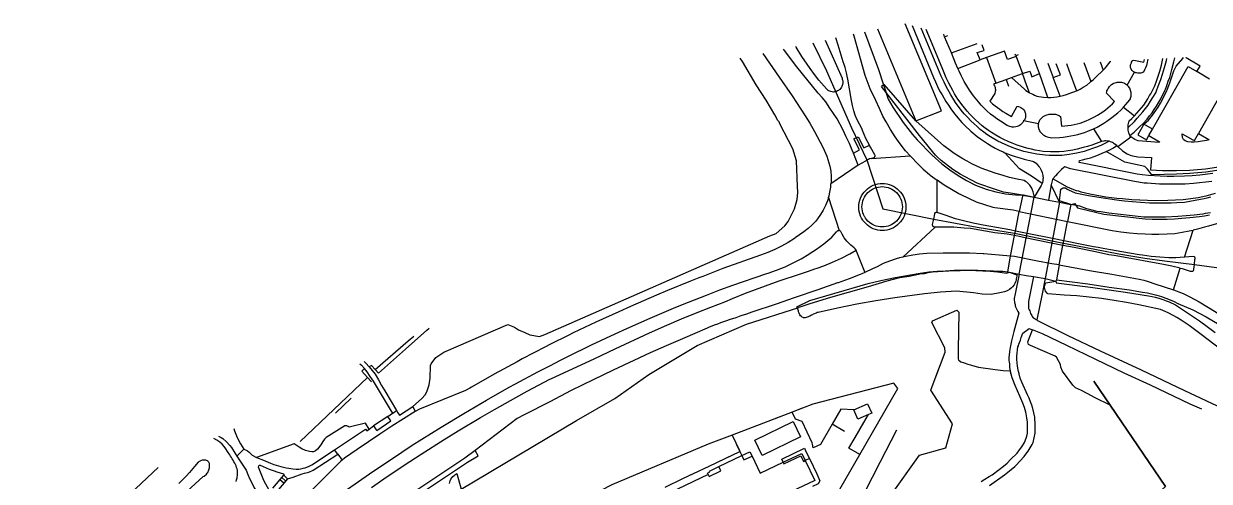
# Model space of a CAD drawing. Header units: millimetres. Extents: x 111502 to 977541, y 8702 to 1044108.
# Drawn here: x 973013.8 to 973474.4, y 472469.8 to 472647.5 of the extents above; entities that cross this region are included whole.
import ezdxf

# ---------------------------------------------------------------- set-up
doc = ezdxf.new("R2010")
doc.units = ezdxf.units.MM
doc.header["$LTSCALE"] = 0.25
doc.layers.add('X HVSS Site Background', color=8, linetype='Continuous')

# ---------------------------------------------------------------- blocks, each defined once
blk = doc.blocks.new('OS MAP')
at = {"layer": 'X HVSS Site Background'}
for points in [[(487127.29, 237186.84), (487142.2, 237151.15), (487152.2, 237155.1), (487138.09, 237188.88)], [(487140.7, 237188.16), (487149, 237168), (487149.8, 237166.25), (487150.6, 237164.55), (487151.4, 237162.8), (487152.35, 237161.2), (487153.8, 237158.7), (487154.8, 237157.25), (487155.75, 237155.8), (487156.75, 237154.45), (487157.8, 237153.1), (487160, 237150.55), (487161.15, 237149.4), (487163.5, 237147.15), (487166, 237145.05), (487167.3, 237144.1), (487169.95, 237142.3), (487171.4, 237141.4), (487173, 237140.55), (487174.55, 237139.8), (487176.15, 237139.05), (487176.78, 237138.79)], [(487124.15, 237141.75), (487122.8, 237144.3), (487121.4, 237147.45), (487121.4, 237147.6), (487119.2, 237151.75), (487118.6, 237153.4), (487118.1, 237155.05), (487117.6, 237157.05), (487117.25, 237159.05), (487115.7, 237167.3), (487115.55, 237168.5), (487115.2, 237169.8), (487115, 237170.8), (487114.7, 237171.9), (487114.35, 237173.05), (487113.95, 237174.1), (487112, 237180.6), (487111.15, 237183.4)], [(487140, 237137.56), (487138.35, 237139.4), (487138.2, 237139.55), (487136.15, 237142.2), (487134.15, 237144.95), (487132.3, 237147.8), (487130.6, 237150.75), (487129.4, 237153), (487128, 237156), (487126.7, 237159.05), (487124.5, 237163.55), (487123.6, 237165.65), (487122.55, 237168.8), (487118.2, 237184.05), (487117.98, 237184.85)], [(487122.19, 237185.75), (487127.63, 237171.09), (487131.47, 237159.61), (487133.27, 237156.52), (487137.23, 237150.57), (487140.92, 237145.83), (487142.72, 237143.73), (487148.47, 237137.77), (487152.33, 237134.45), (487155.4, 237132.13), (487158.58, 237129.94), (487161.88, 237127.95), (487165.3, 237126.22), (487169.55, 237124.58), (487173.25, 237123.55), (487177.03, 237122.83), (487180.86, 237122.41), (487183.6, 237122.3)], [(487217.25, 237143.2), (487215.8, 237142.45), (487214.25, 237141.75), (487212.8, 237141.1), (487211.2, 237140.5), (487209, 237139.75), (487207.6, 237139.3), (487204.7, 237138.6), (487203.2, 237138.3), (487201.75, 237138.05), (487198.9, 237137.75), (487197.2, 237137.65), (487195.6, 237137.65), (487194, 237137.7), (487192.35, 237137.8), (487189.15, 237138.25), (487187.2, 237138.6), (487184.15, 237139.3), (487182.6, 237139.75), (487181.05, 237140.25), (487179.6, 237140.8), (487178.05, 237141.4), (487175.4, 237142.6), (487174, 237143.3), (487171.2, 237145), (487169.8, 237145.9), (487168.55, 237146.8), (487167.2, 237147.8), (487166, 237148.9), (487164.8, 237149.95), (487163.6, 237151.1), (487162.2, 237152.55), (487161, 237153.9), (487159.8, 237155.3), (487157.6, 237158.3), (487155.75, 237161.3), (487153.95, 237164.5), (487153.15, 237166.15), (487152.05, 237168.5), (487144.31, 237187.16)], [(487214.25, 237143.15), (487212.25, 237142.3), (487210.6, 237141.75), (487208.9, 237141.25), (487207.15, 237140.75), (487204.9, 237140.2), (487203.15, 237139.8), (487201.35, 237139.5), (487199.6, 237139.3), (487197.8, 237139.15), (487195.95, 237139.1), (487194.5, 237139.1), (487191.6, 237139.3), (487190.15, 237139.5), (487188.5, 237139.8), (487187.05, 237140.1), (487185.75, 237140.45), (487184.35, 237140.8), (487181.6, 237141.75), (487179.6, 237142.5), (487178, 237143.15), (487176.4, 237143.9), (487174.8, 237144.7), (487173.2, 237145.55), (487171.6, 237146.6), (487170.35, 237147.45), (487169.15, 237148.3), (487168, 237149.25), (487166.6, 237150.4), (487165.4, 237151.5), (487164.3, 237152.6), (487163.2, 237153.75), (487162.15, 237154.95), (487160.55, 237156.8), (487158.55, 237159.6), (487157.2, 237161.65), (487156.5, 237163), (487155, 237165.8), (487154, 237167.8), (487153.15, 237169.8), (487152.35, 237171.8), (487146.22, 237186.63)], [(487153.37, 237183.84), (487152.99, 237184.76)], [(487153.37, 237183.84), (487154.66, 237184.3)], [(487155.97, 237177.51), (487153.37, 237183.84)], [(487117.95, 237138.6), (487117.5, 237139.8), (487116.35, 237142.4), (487115.15, 237145), (487113.85, 237147.8), (487111.6, 237151.95), (487108.8, 237156.1), (487107.2, 237158.55), (487105.75, 237160.2), (487104.2, 237161.9), (487095.95, 237172.1), (487091.1, 237178.5), (487090.72, 237179.04)], [(487107, 237182.51), (487113.5, 237167.7), (487113.6, 237167.3), (487113.75, 237167), (487113.8, 237166.65), (487113.8, 237165.95), (487113.7, 237165.25), (487113.6, 237164.9), (487113.4, 237164.55), (487113.25, 237164.25), (487113.1, 237163.9), (487112.85, 237163.65), (487112.6, 237163.3), (487112.35, 237163.15), (487112.1, 237162.95), (487111.8, 237162.75), (487111.4, 237162.6), (487110.85, 237162.45), (487110.55, 237162.4), (487110.15, 237162.3), (487109.1, 237162.5), (487108.4, 237162.8), (487108.1, 237162.95), (487107.8, 237163.15), (487107.55, 237163.4), (487104.55, 237166.95), (487102.8, 237169.2), (487101.1, 237171.5), (487097.9, 237176.2), (487095.7, 237179.75), (487095.51, 237180.06)], [(487102.23, 237181.5), (487107.47, 237170.53), (487117.22, 237148.41), (487123.2, 237135.95), (487129.3, 237117), (487149.2, 237113), (487165.97, 237109.91), (487180.47, 237107.53), (487196.35, 237104.28), (487220.97, 237099.53), (487231.1, 237097.78), (487238.72, 237096.78), (487250.4, 237095.4), (487270.4, 237092.65)], [(487155.97, 237177.51), (487166.01, 237181.16)], [(487167.2, 237174.8), (487166.05, 237177.65), (487168.7, 237178.45), (487167.89, 237180.64)], [(487176.6, 237178.2), (487169.6, 237175.7)], [(487176.65, 237178.22), (487176.6, 237178.2)], [(487181.15, 237176.2), (487177.8, 237174.95), (487176.6, 237178.2)], [(486946.8, 237040.15), (486950.2, 237043.22), (486951.67, 237044.91), (486952.31, 237046.28), (486953.18, 237048.62), (486953.58, 237051.17), (486953.66, 237056.06), (486953.89, 237056.75), (486955.73, 237059.25), (486958.79, 237061.32), (486983.72, 237072.02), (486986.22, 237070.97), (486987.83, 237070.04), (486990.34, 237068.93), (486992.29, 237068.05), (486995.97, 237067.35), (486998.04, 237068.21), (487085.51, 237106.47), (487087.87, 237107.36), (487091.33, 237110.41), (487092.63, 237112.06), (487095.06, 237117), (487096.04, 237120.57), (487096.3, 237123.35), (487096.15, 237125.8), (487095.77, 237135.68), (487094.41, 237140.32), (487089.4, 237150.05), (487089.1, 237150.75), (487088.6, 237151.3), (487087.4, 237153.45), (487084, 237159.15), (487080.2, 237165.2), (487074.8, 237174.15), (487073.99, 237175.47)], [(487082.74, 237177.34), (487089.15, 237168.1), (487094.1, 237160.9), (487099.15, 237153.15), (487100.95, 237150.3), (487102.8, 237146.95), (487106, 237140.9), (487107.6, 237137.4), (487108.8, 237133.6), (487109.15, 237131.55), (487109.35, 237129.5), (487109.25, 237127.45), (487109.21, 237126.63)], [(487158.48, 237171.53), (487157.6, 237173.55), (487155.97, 237177.51)], [(487158.48, 237171.53), (487167.2, 237174.8)], [(487169.6, 237175.7), (487167.2, 237174.8)], [(487169.6, 237175.7), (487173.3, 237165.8)], [(487181, 237176.45), (487180.76, 237177.08)], [(487181.94, 237176.75), (487181, 237176.45)], [(487181, 237176.45), (487181.15, 237176.2)], [(487181.15, 237176.2), (487183.6, 237169.5)], [(487190.15, 237169.5), (487188.3, 237174.69), (487188.18, 237175.02)], [(487193.43, 237173.57), (487194.37, 237171.06)], [(487207.45, 237173.8), (487210.18, 237166.37)], [(487213.8, 237174.12), (487214.99, 237170.84)], [(487214.99, 237170.84), (487215.75, 237171.65), (487216.4, 237172.4), (487217, 237173.25), (487217.75, 237174.25), (487217.79, 237174.32)], [(487224.6, 237148.55), (487227.05, 237150.9), (487228.2, 237152.15), (487230.35, 237154.6), (487231.4, 237155.95), (487232.4, 237157.3), (487233.35, 237158.75), (487234.25, 237160.2), (487235.35, 237162.05), (487235.8, 237163.25), (487236.6, 237165.25), (487237.35, 237167.25), (487238, 237169.3), (487238.8, 237171.9), (487239.5, 237174.6), (487239.65, 237175.43)], [(487225.25, 237145.5), (487226.95, 237146.8), (487228.05, 237147.8), (487229.2, 237148.95), (487230.35, 237150.05), (487232, 237151.8), (487233, 237153.1), (487233.95, 237154.3), (487234.8, 237155.6), (487235.7, 237156.9), (487236.6, 237158.4), (487237.4, 237159.75), (487238.05, 237161.15), (487238.8, 237162.6), (487239.4, 237164.05), (487239.82, 237165.25), (487240.25, 237166.5), (487240.8, 237168.05), (487241.2, 237169.55), (487241.6, 237171.1), (487242.4, 237174.05), (487242.75, 237175.58)], [(487227.05, 237170.05), (487226.6, 237170.3), (487226.15, 237170.75), (487225.8, 237171.25), (487225.7, 237171.55), (487225.6, 237171.9), (487225.6, 237172.9), (487225.7, 237173.2), (487225.9, 237173.7), (487226, 237174), (487226.2, 237174.3), (487226.4, 237174.55), (487226.71, 237174.77)], [(487226.85, 237174.78), (487230.75, 237173.95), (487230.94, 237174.99)], [(487232.3, 237175.06), (487232.2, 237174.6), (487232, 237173.75), (487231.75, 237172.6), (487231.4, 237171.75), (487231.05, 237170.95), (487230.6, 237170.05), (487230.25, 237169.9), (487229.95, 237169.8), (487229.55, 237169.7), (487229.05, 237169.65), (487228.7, 237169.65), (487228.35, 237169.7), (487227.95, 237169.75), (487227.6, 237169.8), (487227.05, 237170.05)], [(487227.15, 237153.1), (487228.05, 237154.15), (487229.8, 237156.15), (487230.7, 237157.3), (487232.25, 237159.7), (487233, 237160.95), (487233.4, 237161.6), (487234.05, 237162.9), (487234.95, 237164.75), (487235.7, 237166.6), (487236.35, 237168.5), (487236.9, 237170.45), (487237.55, 237172.8), (487238.11, 237175.35)], [(487230.78, 237149.82), (487232.53, 237151.35), (487233.55, 237152.67), (487234.52, 237153.89), (487235.38, 237155.21), (487236.29, 237156.52), (487237.2, 237158.04), (487238.02, 237159.42), (487238.68, 237160.84), (487239.43, 237162.3), (487240.05, 237163.8), (487240.91, 237166.27), (487241.7, 237168.69), (487242.35, 237170.6), (487243.34, 237172.36), (487245.93, 237175.37), (487246.14, 237175.76)], [(487251.29, 237170.31), (487252.57, 237172.44), (487247.15, 237175.68), (487247.23, 237175.81)], [(487184.05, 237151.1), (487183.9, 237150.75), (487183.7, 237150.45), (487183.4, 237150.15), (487183.15, 237149.8), (487182.8, 237149.6), (487182.5, 237149.4), (487181.9, 237149.05), (487181.5, 237148.9), (487181.05, 237148.8), (487180.2, 237148.7), (487179.6, 237148.75), (487179.15, 237148.8), (487178.75, 237148.9), (487178.35, 237149.05), (487177.6, 237149.3), (487175, 237151), (487173.7, 237151.9), (487172.5, 237152.8), (487171.2, 237153.8), (487169.8, 237155.1), (487167.6, 237157.3), (487166.55, 237158.5), (487164.55, 237160.9), (487163, 237163.1), (487161.95, 237164.75), (487160.95, 237166.45), (487159.8, 237168.7), (487158.95, 237170.45), (487158.48, 237171.53)], [(487179.4, 237168), (487183.6, 237169.5)], [(487183.6, 237169.5), (487186.4, 237170.5), (487187.2, 237168.3), (487190.15, 237169.5)], [(487185.35, 237164.72), (487183.6, 237169.5)], [(487193.46, 237160.2), (487190.15, 237169.5)], [(487194.37, 237171.06), (487195.5, 237168.05)], [(487195.5, 237168.05), (487198.35, 237169), (487196.74, 237173.25)], [(487200.69, 237173.45), (487201.64, 237170.86)], [(487201.64, 237170.86), (487204.61, 237162.81)], [(487210.18, 237166.37), (487211, 237167.05), (487212.8, 237168.75), (487214.35, 237170.15), (487214.99, 237170.84)], [(487224.25, 237165.05), (487227.05, 237170.05)], [(487234.12, 237147.93), (487247.93, 237172.32), (487251.29, 237170.31)], [(487256.29, 237167.32), (487251.29, 237170.31)], [(487183.6, 237122.3), (487183.95, 237122.4), (487188.15, 237121.5), (487188.15, 237122), (487188, 237122.6), (487187.8, 237123.6), (487187.4, 237124.6), (487187.2, 237125), (487186.75, 237125.8), (487186.4, 237126.2), (487185.7, 237126.95), (487185.3, 237127.3), (487184.8, 237127.6), (487184.2, 237127.95), (487181.6, 237128.5), (487178.6, 237129.2), (487176.05, 237129.9), (487173, 237130.8), (487169.35, 237132.1), (487167.55, 237132.8), (487163.95, 237134.5), (487162.15, 237135.45), (487160.4, 237136.4), (487158.75, 237137.45), (487157.05, 237138.5), (487155.5, 237139.6), (487153, 237141.5), (487142.17, 237151.1), (487129.85, 237165.3), (487128.8, 237164.55)], [(487183.6, 237122.3), (487179, 237123), (487176.2, 237123.5), (487171.95, 237124.85), (487167.4, 237126.4), (487165.95, 237127), (487161.3, 237129.4), (487159.35, 237130.5), (487156.55, 237132.3), (487152, 237135.7), (487150.3, 237137.3), (487149.75, 237137.8), (487143.55, 237145.45), (487128.8, 237164.55)], [(487173.3, 237165.8), (487172.35, 237165.45), (487172.75, 237164.8), (487172.9, 237164.5), (487173, 237164.15), (487173.05, 237163.65), (487173.15, 237163.3), (487173.15, 237162.95), (487173.05, 237162.55), (487172.9, 237161.8), (487170.9, 237158.8), (487171.95, 237157.8), (487173, 237156.95), (487174.8, 237155.65), (487175.95, 237154.8), (487177.15, 237154.1), (487179.4, 237152.8), (487181.6, 237156.8), (487182.05, 237156.7), (487182.7, 237156.45), (487183, 237156.3), (487183.35, 237156.1), (487183.7, 237155.8), (487183.95, 237155.55), (487184.35, 237155.05), (487184.55, 237154.7), (487184.7, 237154.3), (487184.75, 237154.05), (487184.8, 237153.65), (487184.8, 237152.8), (487184.75, 237152.45), (487184.6, 237152.1), (487184.5, 237151.8), (487184.35, 237151.45), (487184.05, 237151.1)], [(487173.3, 237165.8), (487177.2, 237167.2)], [(487177.2, 237167.2), (487179.4, 237168)], [(487177.2, 237167.2), (487178.15, 237164.6)], [(487179.4, 237168), (487184.35, 237163.5), (487184.95, 237163), (487185.6, 237162.55), (487186.2, 237162.15), (487186.31, 237162.09)], [(487186.31, 237162.09), (487185.35, 237164.72)], [(487189.8, 237149.95), (487189.9, 237150.45), (487190.2, 237151.15), (487190.4, 237151.5), (487190.8, 237152.05), (487191.7, 237152.8), (487192.4, 237153.2), (487193.05, 237153.5), (487193.55, 237153.65), (487194, 237153.75), (487194.4, 237153.8), (487195.9, 237153.8), (487196.4, 237153.7), (487196.8, 237153.6), (487197.7, 237153.25), (487198, 237153.05), (487198.4, 237152.8), (487198.8, 237149.05), (487200, 237149.15), (487201.2, 237149.3), (487202.5, 237149.5), (487203.7, 237149.7), (487204.9, 237150), (487206.05, 237150.3), (487208.4, 237151.15), (487209.55, 237151.65), (487211.6, 237152.7), (487212.75, 237153.3), (487213.8, 237153.95), (487214.8, 237154.65), (487215.8, 237155.4), (487216.75, 237156.15), (487217.7, 237156.95), (487218.6, 237157.8), (487219.4, 237158.7), (487216.25, 237161.9), (487216.35, 237162.4), (487216.4, 237162.8), (487216.6, 237163.15), (487216.75, 237163.55), (487216.95, 237163.9), (487217.35, 237164.45), (487218.2, 237165.3), (487218.8, 237165.65), (487219.15, 237165.8), (487219.55, 237165.95), (487220.35, 237166.15), (487220.8, 237166.2), (487221.6, 237166.2), (487222.05, 237166.15), (487222.5, 237166.05), (487222.95, 237165.9), (487223.25, 237165.75), (487223.6, 237165.55), (487224, 237165.3), (487224.25, 237165.05)], [(487198.23, 237160.76), (487195.5, 237168.05)], [(487204.61, 237162.81), (487204.95, 237162.95), (487205.95, 237163.45), (487207.2, 237164.2), (487208.55, 237165.05), (487209.8, 237166.05), (487210.18, 237166.37)], [(487222.8, 237156.4), (487223.8, 237157.5), (487225.25, 237159.25), (487225.5, 237159.65), (487225.6, 237160), (487225.75, 237160.4), (487225.8, 237160.8), (487225.8, 237162.2), (487225.6, 237163), (487225.25, 237163.8), (487224.8, 237164.5), (487224.25, 237165.05)], [(487186.31, 237162.09), (487187.6, 237161.45), (487188.3, 237161.15), (487189.15, 237160.8), (487190, 237160.6), (487191.8, 237160.3), (487193.4, 237160.2), (487193.46, 237160.2)], [(487193.46, 237160.2), (487194.6, 237160.2), (487195.8, 237160.3), (487197, 237160.5), (487198.2, 237160.75), (487198.23, 237160.76)], [(487198.23, 237160.76), (487199.4, 237161.05), (487200.75, 237161.4), (487202.8, 237162.1), (487203.9, 237162.5), (487204.61, 237162.81)], [(487260.32, 237160.83), (487251.97, 237146.18)], [(487211.2, 237148.05), (487212.6, 237148.7), (487213.9, 237149.45), (487215.15, 237150.2), (487216.4, 237151.05), (487218.35, 237152.45), (487220.6, 237154.3), (487221.75, 237155.3), (487222.8, 237156.4)], [(487222.8, 237156.4), (487227.15, 237153.1)], [(487189.8, 237149.95), (487184.05, 237151.1)], [(487257.15, 237127.6), (487250, 237126.8), (487246.8, 237126.6), (487242.4, 237126.5), (487239.6, 237126.5), (487236.8, 237126.6), (487232, 237126.95), (487230.9, 237127), (487227.05, 237127.6), (487202.2, 237132.55), (487200, 237133.25), (487199.6, 237133), (487198.75, 237132.25), (487197.2, 237130.7), (487196.4, 237129.8), (487195.4, 237128.6)], [(487257.55, 237130.75), (487252.5, 237130.1), (487249.55, 237129.8), (487246.55, 237129.6), (487242.4, 237129.5), (487239.75, 237129.5), (487237.05, 237129.6), (487232.6, 237129.9), (487230.15, 237130.2), (487228.15, 237130.5), (487205.6, 237134.95), (487205.7, 237135.75), (487206.9, 237136), (487208.4, 237136.4), (487210, 237136.8), (487211.5, 237137.3), (487213.15, 237137.95), (487214.6, 237138.55), (487216.09, 237139.27)], [(487224.6, 237148.55), (487224.6, 237149.6), (487224.75, 237150.1), (487224.9, 237150.65), (487225, 237151.15), (487226.05, 237152.1), (487227.15, 237153.1)], [(487189.8, 237149.95), (487189.75, 237149.55), (487189.75, 237148.8), (487189.8, 237148.45), (487190, 237147.8), (487190.15, 237147.4), (487190.35, 237147.05), (487190.6, 237146.75), (487191.2, 237146.05), (487191.7, 237145.7), (487192.15, 237145.45), (487192.6, 237145.25), (487193.2, 237145), (487193.75, 237144.8), (487194.3, 237144.7), (487195, 237144.6), (487198, 237144.7), (487199.4, 237144.8), (487200.9, 237145.05), (487202.35, 237145.3), (487203.8, 237145.6), (487205.15, 237145.9), (487206.4, 237146.25), (487207.7, 237146.65), (487208.95, 237147.1), (487211.2, 237148.05)], [(487258.4, 237122.95), (487254.8, 237121.9), (487251.9, 237121.25), (487249, 237120.8), (487246, 237120.5), (487243.05, 237120.3), (487240.05, 237120.2), (487235.35, 237120.1), (487232.2, 237120.2), (487229.2, 237120.3), (487226.05, 237120.45), (487222.4, 237120.8), (487220.25, 237121), (487218.2, 237121.3), (487216, 237121.5), (487213.9, 237121.9), (487211.8, 237122.25), (487209.7, 237122.7), (487206.4, 237123.5), (487205.5, 237123.8), (487204.55, 237124), (487203.6, 237124.35), (487201.95, 237125), (487201.05, 237125.4), (487195.4, 237128.6)], [(487202.4, 237118.65), (487198, 237120.1), (487198.55, 237124.6), (487198.75, 237124.75), (487199.2, 237125), (487199.4, 237125.1), (487200.35, 237125.1), (487201, 237124.6), (487201.75, 237124.25), (487202.6, 237123.85), (487204.05, 237123.25), (487205.4, 237122.9), (487209.25, 237122.1), (487213.2, 237121.45), (487220.15, 237120.45), (487223.2, 237120.1), (487226.25, 237119.8), (487229.4, 237119.5), (487233, 237119.35), (487237.2, 237119.25), (487239.25, 237119.25), (487241.4, 237119.3), (487243.5, 237119.4), (487246.55, 237119.6), (487248.6, 237119.95), (487250.7, 237120.3), (487252.75, 237120.7), (487254.2, 237121), (487255.4, 237121.3), (487256.8, 237121.7)], [(487211.2, 237148.05), (487214.25, 237143.15)], [(487220.6, 237141.25), (487222.42, 237139.44), (487224.26, 237138.3), (487225.45, 237137.8), (487226.29, 237137.55), (487228.42, 237137.23), (487233.69, 237136.9), (487233.33, 237132.14), (487237.97, 237131.89), (487243.45, 237131.84), (487248.51, 237132.03), (487254.65, 237132.54), (487265.64, 237134.21), (487271.67, 237135.48), (487281.01, 237137.96), (487290.85, 237140.42), (487298.89, 237142.42), (487297.72, 237146.89), (487302.09, 237147.58), (487302.83, 237147.38), (487307.33, 237144.78), (487309.54, 237143.51)], [(487225.25, 237145.5), (487224.9, 237146.5), (487224.7, 237147.5), (487224.6, 237148.55)], [(487230.78, 237149.82), (487228.43, 237145.66), (487231.77, 237143.77), (487232.74, 237145.49)], [(487234.12, 237147.93), (487230.78, 237149.82)], [(487232.74, 237145.49), (487234.12, 237147.93)], [(487251.97, 237146.18), (487256.04, 237143.87), (487255.9, 237143.61), (487251.82, 237143.06), (487250.34, 237142.83), (487249.09, 237142.87), (487247.79, 237143.04), (487246.81, 237143.35), (487246.27, 237143.74), (487246.14, 237143.91), (487245.72, 237144.74), (487245.65, 237146.16), (487249.77, 237143.83), (487250.42, 237143.46), (487251.97, 237146.18)], [(487117.95, 237138.6), (487120.35, 237139.95), (487118.15, 237144.15), (487119.8, 237144.95), (487122, 237140.7), (487124.15, 237141.75)], [(487124.8, 237136.55), (487126, 237136.95), (487126.2, 237137.1), (487126.25, 237137.25), (487126.35, 237137.4), (487126.4, 237137.7), (487126.25, 237138), (487124.6, 237140.9), (487124.35, 237141.3), (487124.15, 237141.75)], [(487202.4, 237118.65), (487203.95, 237119.1), (487205, 237117.35), (487215.15, 237114.9), (487231.2, 237113.1), (487234, 237113), (487236.9, 237112.95), (487239.8, 237113), (487242.6, 237113.1), (487245.5, 237113.3), (487248.6, 237113.6), (487252.4, 237114), (487254.35, 237114.3), (487256.2, 237114.6)], [(487256.6, 237115.4), (487254.6, 237115.1), (487253.7, 237114.95), (487250.25, 237114.5), (487247.15, 237114.2), (487244, 237114), (487239.15, 237113.75), (487236, 237113.7), (487230.7, 237113.8), (487217.15, 237115.35), (487214, 237115.75), (487212.55, 237116), (487210.15, 237116.6), (487208.6, 237117), (487205.9, 237117.95), (487202.4, 237118.65)], [(487217.25, 237143.2), (487216.5, 237143.3), (487216, 237143.4), (487215.6, 237143.4), (487215.2, 237143.3), (487214.25, 237143.15)], [(487309.54, 237143.51), (487281.34, 237136.63), (487271.99, 237134.14), (487265.88, 237132.86), (487254.81, 237131.17), (487248.6, 237130.65), (487243.47, 237130.46), (487233.83, 237130.18), (487232.22, 237132.37), (487231.19, 237133.38), (487223.36, 237135.07), (487216.09, 237139.27)], [(487216.09, 237139.27), (487217.5, 237139.95), (487218.9, 237140.7), (487220.22, 237141.52)], [(487220.22, 237141.52), (487219.25, 237142.2), (487218.95, 237142.45), (487218.55, 237142.7), (487218.15, 237142.9), (487217.75, 237143.05), (487217.25, 237143.2)], [(487220.22, 237141.52), (487220.25, 237141.5), (487220.6, 237141.25)], [(487220.6, 237141.25), (487225.7, 237144.95)], [(487225.7, 237144.95), (487225.55, 237145.1), (487225.25, 237145.5)], [(487232.74, 237145.49), (487236.77, 237143.03), (487236.65, 237142.78), (487228.55, 237143.37), (487227.23, 237143.88), (487226.81, 237144.11), (487225.7, 237144.95)], [(487119.8, 237133.95), (487117.95, 237138.6)], [(487124.8, 237136.55), (487140, 237137.56)], [(487140, 237137.56), (487140.5, 237137), (487142.7, 237134.65), (487145, 237132.4), (487147.5, 237130.3), (487147.75, 237130.1), (487150.4, 237128.05)], [(487176.78, 237138.79), (487179.2, 237137.8), (487180.8, 237137.25), (487182.55, 237136.75), (487184.2, 237136.3), (487187.5, 237135.55), (487187.9, 237135.3), (487188.5, 237135), (487188.95, 237134.65), (487189.35, 237134.25), (487190, 237133.45), (487190.3, 237133), (487190.6, 237132.5), (487190.8, 237132), (487191.2, 237131.1), (487191.35, 237130.6), (487191.55, 237129.75), (487191.6, 237128.95), (487191.55, 237128.45), (487191.5, 237127.9), (487191.35, 237127.25), (487191.2, 237126.75)], [(487191.2, 237126.75), (487187.05, 237129.66), (487182.45, 237132.47), (487176.78, 237138.79)], [(487119.8, 237133.95), (487109.21, 237126.63)], [(487124.8, 237136.55), (487124.2, 237136.4), (487123.8, 237136.2), (487123.2, 237135.95), (487122.6, 237135.5), (487119.8, 237133.95)], [(487150.4, 237115.6), (487150.4, 237128.05)], [(487182.3, 237115.9), (487180, 237116.4), (487172.9, 237117.35), (487172.15, 237117.5), (487169, 237118.5), (487165.8, 237119.6), (487162.8, 237120.95), (487159.75, 237122.4), (487158.9, 237122.85), (487156, 237124.45), (487153.15, 237126.2), (487150.4, 237128.05)], [(487195.4, 237128.6), (487195.2, 237128.4), (487194.8, 237126.25)], [(487108.28, 237121.35), (487108.5, 237122), (487108.8, 237123.4), (487109.15, 237125.45), (487109.21, 237126.63)], [(487136.91, 237112.86), (487136.75, 237112.61), (487136.21, 237111.89), (487135.61, 237111.23), (487134.95, 237110.63), (487134.23, 237110.09), (487133.46, 237109.63), (487132.65, 237109.25), (487131.8, 237108.95), (487130.93, 237108.73), (487130.05, 237108.6), (487129.15, 237108.55), (487128.26, 237108.6), (487127.37, 237108.73), (487126.5, 237108.95), (487125.66, 237109.25), (487124.85, 237109.63), (487124.08, 237110.09), (487123.36, 237110.63), (487122.7, 237111.23), (487122.09, 237111.89), (487121.76, 237112.33), (487121.56, 237112.61), (487121.1, 237113.38), (487120.72, 237114.19), (487120.41, 237115.04), (487120.2, 237115.9), (487120.06, 237116.79), (487120.02, 237117.69), (487120.06, 237118.58), (487120.2, 237119.47), (487120.41, 237120.34), (487120.72, 237121.18), (487121.1, 237121.99), (487121.56, 237122.76), (487122.09, 237123.48), (487122.7, 237124.14), (487123.36, 237124.74), (487124.08, 237125.28), (487124.85, 237125.74), (487125.66, 237126.12), (487126.5, 237126.42), (487127.37, 237126.64), (487128.26, 237126.77), (487129.15, 237126.82), (487130.05, 237126.77), (487130.93, 237126.64), (487131.8, 237126.42), (487132.65, 237126.12), (487133.34, 237125.8), (487133.46, 237125.74), (487134.23, 237125.28), (487134.95, 237124.74), (487135.61, 237124.14), (487136.21, 237123.48), (487136.75, 237122.76), (487137.21, 237121.99), (487137.59, 237121.18), (487137.89, 237120.34), (487138.11, 237119.47), (487138.24, 237118.58), (487138.28, 237117.69), (487138.24, 237116.79), (487138.11, 237115.9), (487137.89, 237115.04), (487137.59, 237114.19), (487137.21, 237113.38), (487136.91, 237112.86)], [(487122.31, 237113.83), (487122.18, 237114.06), (487121.85, 237114.76), (487121.6, 237115.48), (487121.41, 237116.23), (487121.3, 237116.99), (487121.26, 237117.76), (487121.3, 237118.53), (487121.41, 237119.29), (487121.6, 237120.04), (487121.85, 237120.76), (487122.18, 237121.45), (487122.58, 237122.11), (487123.04, 237122.73), (487123.55, 237123.3), (487124.12, 237123.82), (487124.74, 237124.28), (487125.4, 237124.67), (487126.1, 237125), (487126.82, 237125.26), (487127.57, 237125.45), (487128.33, 237125.56), (487129.1, 237125.6), (487129.87, 237125.56), (487130.63, 237125.45), (487131.38, 237125.26), (487131.96, 237125.06), (487132.1, 237125), (487132.8, 237124.67), (487133.46, 237124.28), (487134.07, 237123.82), (487134.65, 237123.3), (487135.16, 237122.73), (487135.62, 237122.11), (487136.02, 237121.45), (487136.34, 237120.76), (487136.6, 237120.04), (487136.79, 237119.29), (487136.9, 237118.53), (487136.94, 237117.76), (487136.9, 237116.99), (487136.79, 237116.23), (487136.6, 237115.48), (487136.34, 237114.76), (487136.02, 237114.06), (487135.62, 237113.4), (487135.6, 237113.38), (487135.16, 237112.78), (487134.65, 237112.21), (487134.07, 237111.7), (487133.46, 237111.24), (487132.8, 237110.84), (487132.1, 237110.51), (487131.38, 237110.26), (487130.63, 237110.07), (487129.87, 237109.95), (487129.1, 237109.92), (487128.33, 237109.95), (487127.57, 237110.07), (487126.82, 237110.26), (487126.1, 237110.51), (487125.4, 237110.84), (487124.74, 237111.24), (487124.12, 237111.7), (487123.55, 237112.21), (487123.04, 237112.78), (487122.58, 237113.4), (487122.31, 237113.83)], [(487191.2, 237126.75), (487190.9, 237126), (487188.15, 237121.45)], [(487194.8, 237126.25), (487193.7, 237120.35)], [(487197.95, 237119.5), (487194.8, 237126.25)], [(487108.28, 237121.35), (487107.85, 237120.1), (487107.15, 237118.3), (487106.2, 237116.5), (487105.2, 237114.75), (487104, 237113.1), (487103.25, 237112.1), (487101.9, 237110.7), (487100.35, 237109.35), (487098.7, 237108), (487097, 237106.85), (487095.35, 237105.7), (487095.1, 237105.5), (487092.6, 237103.95), (487090, 237102.5), (487087.4, 237101.2), (487084.7, 237100), (487081.9, 237099), (487067.15, 237093.75), (487059.5, 237090.75), (487057.85, 237090.15), (487054.65, 237088.9), (487045.7, 237085.25), (487041.4, 237083.45), (487031.4, 237079.1), (487026.8, 237077), (487017.9, 237072.95), (487009.05, 237068.8), (487007.4, 237067.95), (487000, 237064.25), (486998.35, 237063.4), (486989.3, 237058.65), (486987.35, 237057.6), (486978.4, 237052.7), (486969.55, 237047.7), (486968.9, 237047.3), (486967.2, 237046.45), (486949.4, 237039.2), (486947.65, 237038.3)], [(487108.28, 237121.35), (487112.35, 237108.6)], [(487183.6, 237122.3), (487183.6, 237121.95), (487182.3, 237115.9)], [(487182.3, 237091.65), (487188.15, 237121.5)], [(487183.6, 237122.3), (487188.15, 237121.45)], [(487188.15, 237121.45), (487193.7, 237120.35)], [(487197.95, 237119.5), (487192.35, 237089.9)], [(487193.7, 237120.35), (487197.95, 237119.5)], [(487197.95, 237119.5), (487202.4, 237118.65)], [(487202.4, 237118.65), (487201.15, 237112.1)], [(487149.7, 237109.85), (487149.4, 237109.85), (487149.2, 237109.95), (487149.05, 237110), (487148.8, 237110.25), (487148.75, 237110.45), (487148.7, 237110.6), (487148.7, 237110.95), (487149.2, 237113), (487149.55, 237115), (487149.55, 237115.3), (487149.6, 237115.4), (487149.8, 237115.6), (487149.95, 237115.6), (487150, 237115.7), (487150.2, 237115.7), (487150.4, 237115.6)], [(487180.84, 237108.35), (487178.7, 237108.8), (487168.35, 237110.6), (487164.5, 237111.35), (487160.75, 237112.25), (487157.6, 237113.1), (487153.95, 237114.35), (487150.4, 237115.6)], [(487180.84, 237108.35), (487182.3, 237115.9)], [(487182.3, 237115.9), (487201.15, 237112.1)], [(487271.38, 237114.76), (487255.8, 237110.25), (487254.25, 237109.8), (487251.55, 237109.1), (487249.86, 237108.73)], [(487137.07, 237098.22), (487149.7, 237109.85)], [(487180.5, 237106.59), (487177.6, 237107.1), (487172.8, 237107.7), (487163.4, 237109.3), (487160.95, 237109.5), (487157, 237109.8), (487153.7, 237109.9), (487149.7, 237109.85)], [(487199.66, 237104.56), (487201.15, 237112.1)], [(487201.15, 237112.1), (487218.4, 237108.5), (487221.8, 237108), (487225.2, 237107.6), (487228.2, 237107.35), (487231.2, 237107.2), (487233.9, 237107.1), (487236.55, 237107.1), (487239.75, 237107.25), (487242.8, 237107.45), (487245.6, 237107.9), (487248.35, 237108.4), (487249.86, 237108.73)], [(486921.45, 237008.05), (486929.95, 237014.05), (486930.45, 237014.4), (486938.45, 237019.8), (486946.5, 237025.15), (486957.75, 237032.2), (486966.55, 237037.5), (486975.4, 237042.7), (486984.25, 237047.65), (486986.65, 237048.95), (486995.4, 237053.65), (487000, 237056.05), (487004.2, 237058.25), (487007, 237059.6), (487016.15, 237064.1), (487025.35, 237068.45), (487029.9, 237070.5), (487038.95, 237074.5), (487048, 237078.35), (487051.6, 237079.85), (487060.85, 237083.5), (487066.1, 237085.5), (487071.1, 237087.3), (487083.9, 237091.75), (487084.25, 237091.9), (487084.8, 237092), (487088.1, 237093.2), (487091.4, 237094.5), (487094.55, 237096), (487097.6, 237097.6), (487100.6, 237099.35), (487100.8, 237099.5), (487103.6, 237101.35), (487106.4, 237103.35), (487107.2, 237104), (487109.5, 237106), (487111.4, 237108.1), (487111.75, 237108.45), (487111.85, 237108.5), (487112.15, 237108.6), (487112.35, 237108.6)], [(487118.8, 237101.25), (487118.75, 237101.35), (487118.6, 237101.5), (487118.2, 237101.8), (487116.95, 237102.85), (487115.75, 237104), (487115.4, 237104.4), (487114.4, 237105.75), (487113.5, 237107.1), (487113.2, 237107.85), (487113, 237108.1), (487112.95, 237108.3), (487112.8, 237108.4), (487112.5, 237108.5), (487112.35, 237108.6)], [(487178.95, 237098.6), (487180.5, 237106.59)], [(487180.5, 237106.59), (487180.84, 237108.35)], [(487199.29, 237102.74), (487194.75, 237103.6), (487184, 237105.85), (487182.4, 237106.2), (487181, 237106.5), (487180.5, 237106.59)], [(487199.66, 237104.56), (487195.2, 237105.5), (487185.4, 237107.4), (487180.84, 237108.35)], [(487199.29, 237102.74), (487199.66, 237104.56)], [(487246.55, 237098.15), (487243.15, 237098), (487240.4, 237098), (487237, 237098.15), (487233.6, 237098.45), (487230.2, 237098.95), (487228.95, 237099.15), (487222.2, 237100.3), (487217.8, 237101.1), (487214.9, 237101.6), (487213, 237101.9), (487211.2, 237102.25), (487206.6, 237103.1), (487199.66, 237104.56)], [(487246.55, 237098.15), (487249.86, 237108.73)], [(486930.7, 237008.75), (486936.8, 237012.95), (486945.65, 237018.85), (486950, 237021.65), (486959, 237027.4), (486964.4, 237030.75), (486973.1, 237035.9), (486978.5, 237039.05), (486986.75, 237043.65), (486991.25, 237046.1), (487000, 237050.75), (487000.4, 237051), (487017.55, 237058.8), (487025.4, 237062.6), (487038.7, 237068.8), (487045.4, 237071.8), (487051.2, 237074.25), (487057.2, 237076.65), (487062.6, 237078.75), (487067.95, 237080.85), (487071, 237082.1), (487075.95, 237084.25), (487083.8, 237087.1), (487089.15, 237089), (487097, 237091.6), (487100.5, 237092.7), (487103, 237093.65), (487103.8, 237093.95), (487106.5, 237094.85), (487109.85, 237096.25), (487113.25, 237097.8), (487116.6, 237099.5), (487118.15, 237100.35), (487118.5, 237100.5), (487118.7, 237100.7), (487118.8, 237100.95), (487118.8, 237101.25)], [(487118.8, 237101.25), (487122.31, 237092.28)], [(487178.95, 237098.6), (487174.55, 237099), (487168.55, 237099.45), (487168.35, 237099.45), (487163, 237099.7), (487157.7, 237099.8), (487152.8, 237099.8), (487146.4, 237099.6), (487143.6, 237099.35), (487141, 237099), (487138.35, 237098.5), (487137.07, 237098.22)], [(487197.8, 237095.2), (487199.29, 237102.74)], [(487244.9, 237093.95), (487241.6, 237094.75), (487238.35, 237095.35), (487221.4, 237098.4), (487219.25, 237098.8), (487217.2, 237099.15), (487211.95, 237100.25), (487203.7, 237101.9), (487199.29, 237102.74)], [(487137.07, 237098.22), (487135.8, 237097.95), (487134.55, 237097.5), (487132, 237096.7), (487129.55, 237095.7), (487127.15, 237094.5), (487125.35, 237093.65), (487122.31, 237092.28)], [(487177.85, 237092.5), (487178.95, 237098.6)], [(487197.8, 237095.2), (487195.05, 237095.65), (487189.4, 237096.6), (487180.55, 237098.45), (487178.95, 237098.6)], [(487197.8, 237095.2), (487196.8, 237089.45)], [(487197.8, 237095.2), (487209.6, 237093), (487218.35, 237091.6), (487226.9, 237090), (487229.6, 237089.5), (487230.8, 237089.25), (487232, 237088.9), (487233.15, 237088.5), (487234.25, 237088.15), (487235.05, 237087.85)], [(487244.9, 237093.95), (487245.6, 237093.8), (487248.8, 237092.8), (487249, 237092.75), (487249.25, 237092.7), (487249.5, 237092.7), (487249.8, 237092.8), (487249.95, 237092.9), (487250, 237093), (487250.2, 237093.25), (487250.2, 237093.5), (487250.4, 237095.4), (487250.6, 237097.45), (487250.7, 237097.6), (487250.7, 237097.85), (487250.6, 237098.15), (487250.4, 237098.35), (487249.95, 237098.45), (487246.55, 237098.15)], [(486961.05, 237010.25), (486961.3, 237011.3), (486961.55, 237011.95), (486961.9, 237012.5), (486962.3, 237012.95), (486962.8, 237013.4), (486962.95, 237013.5), (486963.15, 237013.6), (486963.9, 237014.15), (486965.58, 237008.15), (487010.41, 237034.74), (487025.27, 237043.25), (487038.49, 237052.65), (487057.18, 237063.94), (487076.45, 237072.12), (487096.7, 237078.6), (487096.9, 237078.75), (487101.15, 237080.2), (487109.2, 237082.65), (487116, 237084.65), (487123.85, 237086.85), (487131.05, 237088.95), (487136, 237090.25), (487137.8, 237090.5), (487139.6, 237090.85), (487143.2, 237091.65), (487144.35, 237091.8), (487145.5, 237091.9), (487147, 237092.25), (487148.7, 237092.5), (487149.7, 237092.6), (487150.75, 237092.65), (487155, 237092.9), (487157.3, 237093), (487159.4, 237093), (487161.15, 237093.15), (487164.5, 237093.15), (487166.2, 237093.1), (487172.3, 237092.95), (487174.4, 237092.75), (487175.2, 237092.75), (487176, 237092.7), (487176.9, 237092.65), (487177.85, 237092.5)], [(487122.31, 237092.28), (487121.15, 237091.75), (487120.55, 237091.5), (487116.25, 237089.8), (487111.95, 237088.25), (487111.8, 237088.2), (487104.1, 237085.45), (487094.9, 237082.4), (487087.9, 237080), (487078.5, 237076.8), (487076.4, 237076), (487074.25, 237075.4), (487072.2, 237074.65), (487070.1, 237073.95), (487068.2, 237073.3), (487066.35, 237072.65), (487065.15, 237072.2), (487063.85, 237071.75), (487062.95, 237071.35), (487061.95, 237070.95), (487061.1, 237070.6), (487060.2, 237070.2), (487057.2, 237068.95), (487051.6, 237066.5), (487045.2, 237063.8), (487039, 237061), (487032.6, 237058.1), (487024.6, 237054.3), (487016.8, 237050.55), (487008.3, 237046.4), (487000, 237042.05), (486990, 237036.9), (486987.3, 237035.55), (486970.94, 237023.11)], [(487095.95, 237078.85), (487101, 237081.4), (487123.6, 237088), (487128.6, 237089.2), (487134.15, 237090.3), (487137.15, 237090.85), (487140.05, 237091.4), (487143.05, 237091.9), (487147.2, 237092.45), (487150.5, 237092.75), (487153.75, 237092.95), (487157.05, 237093.1), (487159.95, 237093.15), (487162.75, 237093.15), (487168.2, 237092.95), (487171, 237092.75), (487173.9, 237092.45), (487177.5, 237091.95), (487178.4, 237092.35)], [(487178.4, 237092.35), (487181.35, 237091.35), (487181.35, 237090.85), (487181.2, 237089.85), (487181.15, 237089.35), (487181, 237088.85), (487180.6, 237087.95), (487180.35, 237087.5), (487179.75, 237086.7), (487179.4, 237086.3), (487178.55, 237085.65), (487177.6, 237085.15), (487176.6, 237084.8), (487174.75, 237084.3), (487171.4, 237083.7), (487168, 237083.85), (487164.6, 237084.3), (487158, 237084.95), (487151.8, 237084.65), (487145.6, 237084), (487134, 237082.45), (487126.6, 237081.3), (487119.2, 237079.95), (487111.8, 237078.45), (487104.2, 237076.75), (487103.8, 237076.65), (487103.4, 237076.5), (487102.75, 237076.2), (487102.35, 237076), (487102, 237075.8), (487101.6, 237075.65), (487100.95, 237075.25), (487099.95, 237074.85), (487099.6, 237074.75), (487099.2, 237074.7), (487098.6, 237074.7), (487098.35, 237074.8), (487098, 237074.95), (487097.7, 237075.2), (487097.4, 237075.4), (487097.1, 237075.85), (487096.8, 237076.45), (487096.6, 237077), (487096.55, 237077.4), (487095.95, 237078.85)], [(487177.85, 237092.5), (487182.3, 237091.65)], [(487182.3, 237091.65), (487180.7, 237083.95), (487180.4, 237082.15), (487180.4, 237081.45), (487180.5, 237081), (487180.5, 237080.65), (487180.6, 237080.2), (487180.7, 237079.8), (487180.8, 237079.3), (487180.95, 237078.85), (487181.4, 237077.85), (487181.75, 237077.1), (487182.2, 237076.4), (487180.3, 237069.35), (487179.35, 237065.65), (487178.8, 237063.1), (487178.55, 237061.6), (487178.4, 237060.2), (487178.35, 237059.25), (487178.35, 237058.25), (487178.4, 237057.4), (487178.5, 237056.75), (487178.6, 237055.4), (487178.8, 237054.1), (487178.9, 237054)], [(487182.3, 237091.65), (487185, 237091.1), (487187.9, 237090.65)], [(487187.9, 237090.65), (487186, 237081), (487185.9, 237080), (487185.9, 237079), (487185.95, 237078.6), (487186, 237078.25), (487186.2, 237077.8), (487186.4, 237077.3), (487186.55, 237076.8), (487186.75, 237076.3), (487186.95, 237075.95), (487187.2, 237075.6), (487187.4, 237075.15), (487187.75, 237074.7), (487188.15, 237074.45), (487188.5, 237074.25), (487188.95, 237073.95), (487189.15, 237073.8)], [(487187.9, 237090.65), (487192.35, 237089.9)], [(487242.23, 237085.48), (487244.9, 237093.95)], [(487192.35, 237089.9), (487191.2, 237084), (487189.15, 237073.8)], [(487260.6, 237062.35), (487253, 237068.15), (487249.9, 237070.45), (487248.4, 237071.6), (487246.8, 237072.7), (487245.2, 237073.75), (487243.55, 237074.75), (487242.4, 237075.4), (487240.15, 237076.6), (487239, 237077.15), (487237.2, 237077.85), (487228.75, 237079.7), (487223.95, 237080.6), (487219.2, 237081.4), (487214.35, 237082.1), (487209.55, 237082.65), (487204.7, 237083.15), (487199.8, 237083.5), (487193.5, 237083.9), (487193.2, 237084.25), (487192.6, 237085), (487192.4, 237085.5), (487192.3, 237085.8), (487192.2, 237086.15), (487192.2, 237087.1), (487192.35, 237087.45), (487192.4, 237087.75), (487192.7, 237088.25), (487196.6, 237088.9)], [(487192.35, 237089.9), (487196.6, 237088.9)], [(487196.8, 237089.45), (487196.6, 237088.9)], [(487196.6, 237088.9), (487196.75, 237088.25), (487210.05, 237086.5), (487223.6, 237084.6), (487232.6, 237083.15), (487233.95, 237082.9), (487235.2, 237082.6), (487236.55, 237082.25), (487238.15, 237081.75), (487239.4, 237081.3), (487240.6, 237080.8), (487243, 237079.65), (487246.15, 237077.65), (487252.35, 237073.5), (487255.4, 237071.25), (487258.4, 237068.95)], [(487196.8, 237089.45), (487209, 237087.85), (487217.25, 237086.6), (487225.15, 237085.45), (487230.25, 237084.65), (487232.2, 237084.4), (487235.8, 237083.5), (487237.55, 237082.95), (487239.25, 237082.3), (487241, 237081.6), (487242.55, 237080.95), (487244, 237080.2), (487249.8, 237077.75), (487254.96, 237075.03), (487260.03, 237072.05), (487264.29, 237068.55), (487268.66, 237064.29), (487271.22, 237061.32), (487277.06, 237053.46)], [(487235.05, 237087.85), (487242.23, 237085.48)], [(487242.23, 237085.48), (487245.98, 237084.13), (487248.63, 237082.84), (487252.17, 237080.9), (487255.8, 237078.69), (487259.86, 237076.2), (487262.84, 237073.85), (487266.22, 237071.11), (487267.75, 237069.76)], [(487150, 237051.78), (487153.54, 237061.28), (487153.43, 237063.01), (487148.33, 237072.8), (487148.59, 237073.45), (487158.11, 237077.58), (487158.9, 237076.87), (487158.66, 237062.16), (487158.6, 237058.69), (487158.79, 237058.23), (487158.84, 237058.13), (487159.7, 237057.6), (487161, 237057.1), (487162.4, 237056.7), (487163.35, 237056.4), (487164.2, 237056.1), (487166.55, 237055.5), (487173, 237054.55), (487176.15, 237054.2), (487178.9, 237054)], [(487189.15, 237073.8), (487189.4, 237073.6), (487201.2, 237067.8), (487213.8, 237061.85), (487229.75, 237054.4), (487246.55, 237046.4), (487261.2, 237039.5), (487268.55, 237036.05)], [(486932.15, 237054.6), (486933.5, 237053.1), (486944, 237062.45), (486952.2, 237069.8), (486953.16, 237070.67)], [(486932.15, 237054.6), (486945, 237065.65), (486947.12, 237067.58)], [(487182.27, 237052.96), (487182, 237053.85), (487181.95, 237054.4), (487181.7, 237055.9), (487181.5, 237057.2), (487181.4, 237058.4), (487181.4, 237059.75), (487181.8, 237063.35), (487182, 237063.75), (487182.2, 237064.4), (487182.5, 237065.1), (487182.8, 237066), (487183.05, 237066.95), (487183.8, 237068.7), (487186.2, 237070.5), (487187.46, 237069.99)], [(487199.79, 237053.06), (487199.16, 237053.92), (487198.55, 237055.45), (487198.38, 237056.52), (487196.84, 237059.32), (487196.27, 237059.74), (487186.78, 237063.87), (487185.96, 237064.33), (487185.64, 237065.29), (487187.46, 237069.99)], [(487253.32, 237039.15), (487248.8, 237041.1), (487233.35, 237048.45), (487223.15, 237053.1), (487212.15, 237058.5), (487200.8, 237063.85), (487191.35, 237068.4), (487187.46, 237069.99)], [(486926.17, 237056.83), (486926.8, 237056.25), (486928, 237055)], [(486927, 237053.95), (486928, 237055)], [(486927, 237053.95), (486929.15, 237051.5)], [(486927.84, 237057.68), (486928.55, 237057), (486929.85, 237055.6)], [(486939.01, 237037.66), (486938.47, 237038.43), (486934.6, 237044.85), (486933.05, 237047.5), (486931.45, 237050.1), (486930.25, 237051.9), (486929.05, 237053.65), (486928, 237055)], [(486930.8, 237056.15), (486929.85, 237055.6)], [(486929.85, 237055.6), (486931, 237054.2), (486932.1, 237052.75), (486933.4, 237050.6), (486934.65, 237048.4), (486935.95, 237046.25), (486936.35, 237045.6), (486938, 237042.75), (486940.48, 237038.62)], [(486930.8, 237056.15), (486932.15, 237054.6)], [(487128.12, 236985.53), (487132.35, 237005.54), (487143.58, 237021.24), (487153.88, 237024.08), (487156.4, 237033.45), (487148.04, 237046.49), (487151.29, 237055.24)], [(487167.55, 237011.05), (487169, 237012), (487170.6, 237013), (487171.8, 237013.7), (487174.55, 237015.7), (487176.2, 237017.05), (487177.6, 237018.25), (487179, 237019.6), (487181.5, 237022.1), (487182.4, 237023.35), (487183.35, 237024.55), (487184.35, 237026.15), (487185.05, 237027.9), (487185.3, 237028.65), (487185.5, 237029.8), (487185.55, 237030.9), (487185.6, 237032.5), (487185.5, 237034.1), (487185.35, 237035.75), (487185, 237037.35), (487184.9, 237038), (487184.4, 237039.75), (487183.8, 237041.5), (487182.6, 237044.2), (487180.7, 237048.4), (487179.6, 237051.3), (487179.15, 237052.75), (487178.9, 237054)], [(487166.02, 237055.64), (487166.55, 237055.5), (487173, 237054.55), (487176.15, 237054.2), (487178.9, 237054)], [(487170.8, 237009.5), (487176.6, 237013.65), (487178.6, 237015.2), (487180.6, 237016.85), (487181.15, 237017.4), (487182.75, 237019.05), (487184.2, 237020.75), (487184.95, 237021.7), (487185.8, 237022.9), (487186.6, 237024.1), (487187.3, 237025.4), (487187.7, 237026.2), (487188.2, 237028.05), (487188.5, 237029.9), (487188.55, 237031.55), (487188.55, 237033.6), (487188.4, 237035.6), (487188.35, 237036.1), (487188, 237037.75), (487187.6, 237039.4), (487187.2, 237040.7), (487186.75, 237042.05), (487186.2, 237043.4), (487185.55, 237044.75), (487183.3, 237049.6), (487182.75, 237051.2), (487182.3, 237052.85), (487182, 237053.85), (487181.95, 237054.4), (487181.7, 237055.9), (487181.68, 237056.06)], [(487178.56, 237055.97), (487178.6, 237055.4), (487178.8, 237054.1), (487178.9, 237054)], [(487179.13, 237052.84), (487178.9, 237054)], [(487217.7, 237040.73), (487211.8, 237043.6), (487208.75, 237045.25), (487206.5, 237046.35), (487204.2, 237047.4), (487203.16, 237048.47), (487199.16, 237053.92), (487198.55, 237055.45), (487198.38, 237056.5)], [(487211.37, 237050.05), (487239.17, 237009.13), (487121.99, 236903.53), (487084.15, 236872.41), (487028.6, 236844.33), (486923.62, 236796.11), (486834.51, 236756.44), (486805.82, 236750.34), (486795.65, 236768.15)], [(486795.65, 236768.15), (486805.82, 236750.34), (486834.51, 236756.44), (486923.62, 236796.11), (487028.6, 236844.33), (487084.15, 236872.41), (487121.99, 236903.53), (487239.17, 237009.13), (487211.37, 237050.05)], [(486903, 237026.6), (486929.15, 237051.5)], [(486929.15, 237051.5), (486930.7, 237049.8)], [(487120.4, 237021.54), (487135.21, 237047.16), (487133.62, 237049.22), (487102.13, 237041.05), (487094.16, 237038.03)], [(486916.8, 237037.6), (486922.9, 237043.4)], [(486940.48, 237038.62), (486941, 237037.75), (486941.55, 237036.8), (486946.8, 237040.15)], [(486946.8, 237040.15), (486947.65, 237038.3)], [(487118.05, 237038.92), (487123.44, 237041.28), (487125.03, 237037.66), (487123.74, 237037.09)], [(486947.65, 237038.3), (486938.65, 237032.55), (486934, 237029.45), (486925.15, 237023.5), (486920.25, 237020.1), (486919.4, 237019.4)], [(486937.11, 237036.34), (486931.57, 237032.64)], [(486937.11, 237036.34), (486938.95, 237037.62), (486939.01, 237037.66)], [(486938.29, 237034.57), (486938.22, 237034.68), (486937.11, 237036.34)], [(486939.01, 237037.66), (486940.48, 237038.62)], [(487094.16, 237038.03), (487090.81, 237036.76), (487070.77, 237029.07)], [(487094.16, 237038.03), (487090.81, 237036.76), (487087.62, 237035.54)], [(487098.04, 237039.5), (487094.16, 237038.03)], [(487094.58, 237037.17), (487094.16, 237038.03)], [(487109.65, 237033.29), (487105.1, 237025.42), (487102.3, 237024.08), (487102.04, 237025.51), (487101.95, 237026.02), (487098.06, 237034.36), (487095.48, 237035.34), (487094.16, 237038.03)], [(487118.05, 237038.92), (487113.02, 237039.12), (487109.65, 237033.29)], [(487123.74, 237037.09), (487119.64, 237035.3), (487118.05, 237038.92)], [(487118.56, 237028.14), (487121.93, 237033.98), (487123.74, 237037.09)], [(486877.2, 237031.7), (486877.55, 237030.7), (486878.55, 237028.1), (486878.7, 237027.85), (486879.85, 237025.65), (486881.1, 237023.6)], [(486929.78, 237031.39), (486928.36, 237033.67), (486922.57, 237032.26), (486922.09, 237032.23), (486921.61, 237032.46), (486921.19, 237032.69), (486920.78, 237032.75), (486920.37, 237032.68), (486913.14, 237028.16), (486912.45, 237027.54), (486911.85, 237026.64), (486911.05, 237025.3), (486909.72, 237023.67), (486908.96, 237023.02), (486908.21, 237022.62), (486907.51, 237022.56), (486906.67, 237022.71), (486905.07, 237023.11), (486903.68, 237023.8), (486902.68, 237024.38), (486900.64, 237025.74), (486886.05, 237020.45)], [(486916.42, 237023.39), (486928.4, 237031.4), (486928.86, 237030.74), (486929.78, 237031.39)], [(486929.78, 237031.39), (486931.57, 237032.64)], [(486931.57, 237032.64), (486932.59, 237031.11), (486932.75, 237030.87)], [(486932.75, 237030.87), (486938.29, 237034.57)], [(487079.6, 237027.15), (487094.49, 237034.33), (487097.35, 237028.39), (487082.46, 237021.22), (487079.6, 237027.15)], [(487134.7, 237031), (487128.15, 237018.4), (487122.25, 237006.75), (487119, 237000), (487116.7, 236995.45), (487107.15, 236976.5), (487106.7, 236975.65)], [(487114.41, 237030.54), (487109.65, 237033.29)], [(486847.92, 237016.56), (486830.45, 237000)], [(486878.15, 237011.1), (486878.35, 237011.75), (486878.55, 237012.45), (486878.75, 237013.75), (486878.75, 237014.45), (486878.65, 237015.4), (486878.55, 237016), (486878.35, 237016.55), (486878.15, 237017.15), (486877.9, 237017.7), (486877.6, 237018.25), (486877.3, 237018.75), (486877, 237019.3), (486876.65, 237019.85), (486876.3, 237020.35), (486876, 237020.9), (486875.65, 237021.4), (486874.85, 237022.75), (486874.2, 237023.75), (486873.45, 237024.7), (486872.7, 237025.6), (486871.8, 237026.35), (486870.6, 237027.15), (486869.45, 237027.72)], [(486871.3, 237028.67), (486872.4, 237028.1), (486873, 237027.75), (486874.45, 237026.45), (486875.75, 237025), (486876.3, 237024.25), (486877.8, 237022), (486878.4, 237020.95)], [(487070.77, 237029.07), (487061.45, 237025.61), (487024.04, 237009.72), (487019.79, 237007.55)], [(487070.77, 237029.07), (487073.64, 237023.08)], [(487079.62, 237027.11), (487079.6, 237027.15), (487079.9, 237027.29)], [(487120.4, 237021.54), (487116.16, 237023.99), (487118.56, 237028.14)], [(486881.1, 237023.6), (486878.4, 237020.95)], [(486881.1, 237023.6), (486881.8, 237023.4), (486882.55, 237023), (486883.2, 237022.4), (486884.4, 237021.35), (486886.05, 237020.45)], [(486886.05, 237020.45), (486888.75, 237019.3), (486891.45, 237018.2), (486892.8, 237017.7), (486895.5, 237016.9), (486897.6, 237016.4), (486898.65, 237016.2), (486900.2, 237016), (486901.5, 237015.9), (486902.45, 237015.9), (486903.3, 237016), (486904.15, 237016.2), (486904.95, 237016.4), (486906.5, 237017), (486907.6, 237017.5), (486916.42, 237023.39)], [(486898.07, 237012.12), (486900.33, 237012.72), (486903.85, 237014.05), (486904.75, 237014.25), (486906.45, 237014.75), (486908.1, 237015.45), (486917.65, 237021.7)], [(486917.65, 237021.7), (486916.42, 237023.39)], [(486917.65, 237021.7), (486919.4, 237019.4)], [(486970.94, 237023.11), (486967.05, 237020.15), (486948.3, 237007.7), (486946.4, 237006.45), (486944.45, 237005.25), (486942.45, 237004.1), (486940.5, 237002.95), (486938.5, 237001.65), (486936.45, 237000.4), (486935.7, 237000), (486935.5, 236999.85)], [(486949.35, 237006.15), (486968, 237018.55), (486972.18, 237021.09), (486970.94, 237023.11)], [(487061.85, 237017.05), (487073.79, 237022.76)], [(487061.85, 237017.05), (487071.62, 237021.72)], [(487072.48, 237025.49), (487073.79, 237022.76)], [(487073.79, 237022.76), (487074.56, 237021.13)], [(487074.56, 237021.13), (487077.72, 237022.64), (487078.54, 237020.93)], [(487090.66, 237018.52), (487090.06, 237019.78), (487098.9, 237024.01), (487099.5, 237022.74)], [(487090.66, 237018.52), (487097.88, 237021.97), (487099.22, 237019.17)], [(487099.5, 237022.74), (487100.84, 237019.95)], [(487100.64, 236987.33), (487107.73, 236999.6), (487107.96, 237000), (487108.19, 237000.41), (487108.99, 237001.79), (487113.14, 237008.98), (487120.4, 237021.54)], [(486851.25, 237000), (486865.4, 237012.95), (486865.75, 237013.15), (486866.65, 237013.9), (486866.9, 237014.25), (486867.1, 237014.55), (486867.3, 237014.9), (486867.45, 237015.25), (486867.6, 237015.65), (486867.7, 237016.05), (486867.75, 237016.35), (486867.8, 237016.6), (486867.8, 237016.9), (486867.85, 237017.2), (486867.85, 237017.5), (486867.8, 237017.75), (486867.75, 237018.05), (486867.55, 237018.55), (486867.3, 237018.85), (486867.05, 237019.05), (486866.7, 237019.25), (486866.4, 237019.35), (486866.05, 237019.4), (486865.3, 237019.4), (486864.95, 237019.3), (486864.3, 237019.15), (486863.35, 237018.6), (486861.95, 237016.9), (486860.05, 237014.6), (486858.7, 237013.1), (486857.35, 237011.65), (486855.9, 237010.25)], [(486878.4, 237020.95), (486882, 237015.5), (486882.65, 237013.8), (486883.35, 237012.25), (486884.6, 237009.75), (486885.2, 237008.65), (486886.35, 237006.75), (486887.6, 237005), (486887.6, 237004.5), (486887.7, 237003.95), (486888.05, 237002.75), (486888.15, 237002.3), (486888.3, 237001.8), (486888.6, 237000.9), (486889.7, 236996.5)], [(486891.06, 237007.43), (486888.86, 237011.49), (486886.8, 237016.67), (486886.99, 237017.16), (486887.18, 237017.35), (486887.33, 237017.41), (486887.46, 237017.43), (486890.99, 237015.9), (486892.94, 237015.21), (486894.02, 237014.83)], [(486919.4, 237019.4), (486918.7, 237018.8), (486905.4, 237005.45), (486904.3, 237004.55)], [(487055.85, 237014.18), (487061.85, 237017.05)], [(487055.85, 237014.18), (487061.85, 237017.05)], [(487065.63, 237016.86), (487074.56, 237021.13)], [(487074.56, 237021.13), (487075.38, 237019.42), (487078.54, 237020.93)], [(487078.54, 237020.93), (487081.73, 237014.25), (487090.66, 237018.52)], [(487099.22, 237019.17), (487102.88, 237011.5), (487089.17, 237004.95)], [(487090.66, 237018.52), (487090.96, 237017.89), (487097.55, 237021.04), (487098.59, 237018.87), (487099.22, 237019.17)], [(487100.84, 237019.95), (487099.22, 237019.17)], [(487100.84, 237019.95), (487103.66, 237014.05)], [(486892.41, 237008.43), (486896.68, 237013.51)], [(486894.02, 237014.83), (486896.51, 237014.03), (486896.64, 237013.85), (486896.68, 237013.51)], [(486897.38, 237011.3), (486895.88, 237012.56)], [(486898.07, 237012.12), (486896.68, 237013.51)], [(487061.46, 237013.76), (487037.68, 237002.39)], [(487051.69, 237012.19), (487055.85, 237014.18)], [(487054.41, 237013.49), (487055.85, 237014.18)], [(487061.46, 237013.76), (487061.2, 237014.3), (487062.19, 237014.78), (487062.02, 237015.14), (487065.63, 237016.86)], [(487061.46, 237013.76), (487061.85, 237012.95), (487066.45, 237015.15), (487065.63, 237016.86)], [(487103.66, 237014.05), (487104.94, 237011.38), (487104.29, 237010.18), (487102.07, 237009.12)], [(486898.07, 237012.12), (486893.93, 237007.2)], [(486896.69, 237010.48), (486895.19, 237011.74)], [(487044.76, 237008.88), (487051.69, 237012.19)]]:
    blk.add_lwpolyline(points, dxfattribs=at)

msp = doc.modelspace()

# ---------------------------------------------------------------- block references
at = {"lineweight": 0}
msp.add_blockref('OS MAP', (486218.2, 235458.61), dxfattribs=at)

doc.saveas('drawing.dxf')
